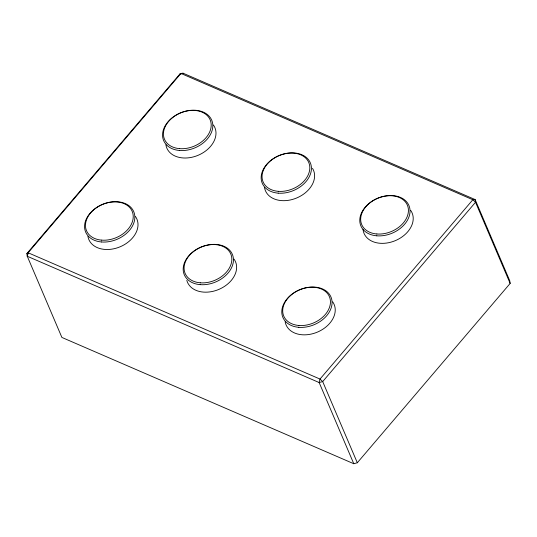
<?xml version="1.0" encoding="UTF-8"?>
<svg xmlns="http://www.w3.org/2000/svg" width="537" height="537" viewBox="0 0 537 537"><rect width="100%" height="100%" fill="white"/><g stroke="black" fill="none" stroke-linecap="round" stroke-linejoin="round"><path stroke-width="0.81" d="M27.259 256.256L28.119 252.766L180.949 73.435L183.218 73.267L179.687 74.247L180.949 73.441L472.842 199.73L475.111 199.563L475.527 202.248L322.69 381.579L319.159 382.552L27.259 256.256L28.112 252.759L320.018 379.068L322.69 381.579L357.313 462.753L353.782 463.733L61.889 337.437L27.259 256.256L26.85 253.571L179.687 74.247L180.949 73.435L183.218 73.267L475.111 199.563L509.741 280.744L510.15 283.429L357.313 462.753M26.85 253.571L28.112 252.759M510.15 283.429L475.527 202.248L472.842 199.73L320.005 379.055L319.159 382.552L353.782 463.733M213.411 124.98A26.118 18.916 -23.1 0 1 198.025 155.334A26.118 18.916 -23.1 0 1 165.893 144.822M312.487 168.329A26.118 18.916 -23.1 0 1 296.115 198.213A26.118 18.916 -23.1 0 1 264.506 187.494M410.637 210.316A26.118 18.916 -23.1 0 1 394.796 240.858A26.118 18.916 -23.1 0 1 363.025 229.447M135.431 216.471A26.118 18.916 -23.1 0 1 120.046 246.825A26.118 18.916 -23.1 0 1 87.914 236.32M332.658 301.807A26.118 18.916 -23.1 0 1 317.273 332.161A26.118 18.916 -23.1 0 1 285.14 321.656M234.045 259.136A26.118 18.916 -23.1 0 1 219.552 289.107A26.118 18.916 -23.1 0 1 186.822 280.374M179.627 148.648A24.809 17.969 -23.1 0 0 210.752 121.59A24.809 17.969 -23.1 0 0 171.585 118.429A24.809 17.969 -23.1 0 0 179.627 148.648M179.573 150.481A26.118 18.916 -23.1 0 0 212.343 122A26.118 18.916 -23.1 0 0 171.115 118.67A26.118 18.916 -23.1 0 0 179.573 150.481M278.186 193.152A26.118 18.916 -23.1 0 0 310.957 164.664A26.118 18.916 -23.1 0 0 269.728 161.335A26.118 18.916 -23.1 0 0 278.186 193.152M278.24 191.32A24.809 17.969 -23.1 0 0 309.366 164.255A24.809 17.969 -23.1 0 0 270.198 161.093A24.809 17.969 -23.1 0 0 278.24 191.32M376.853 233.984A24.809 17.969 -23.1 0 0 407.979 206.926A24.809 17.969 -23.1 0 0 368.812 203.765A24.809 17.969 -23.1 0 0 376.853 233.984M376.799 235.817A26.118 18.916 -23.1 0 0 409.563 207.336A26.118 18.916 -23.1 0 0 368.342 204.006A26.118 18.916 -23.1 0 0 376.799 235.817M101.647 240.14A24.809 17.969 -23.1 0 0 132.78 213.082A24.809 17.969 -23.1 0 0 93.613 209.92A24.809 17.969 -23.1 0 0 101.647 240.14M101.6 241.979A26.118 18.916 -23.1 0 0 134.364 213.491A26.118 18.916 -23.1 0 0 93.136 210.162A26.118 18.916 -23.1 0 0 101.6 241.979M298.874 325.476A24.809 17.969 -23.1 0 0 330 298.418A24.809 17.969 -23.1 0 0 290.839 295.256A24.809 17.969 -23.1 0 0 298.874 325.476M298.827 327.315A26.118 18.916 -23.1 0 0 331.591 298.827A26.118 18.916 -23.1 0 0 290.363 295.498A26.118 18.916 -23.1 0 0 298.827 327.315M200.261 282.811A24.809 17.969 -23.1 0 0 231.387 255.753A24.809 17.969 -23.1 0 0 192.226 252.591A24.809 17.969 -23.1 0 0 200.261 282.811M200.214 284.644A26.118 18.916 -23.1 0 0 232.977 256.162A26.118 18.916 -23.1 0 0 191.749 252.833A26.118 18.916 -23.1 0 0 200.214 284.644"/></g></svg>
